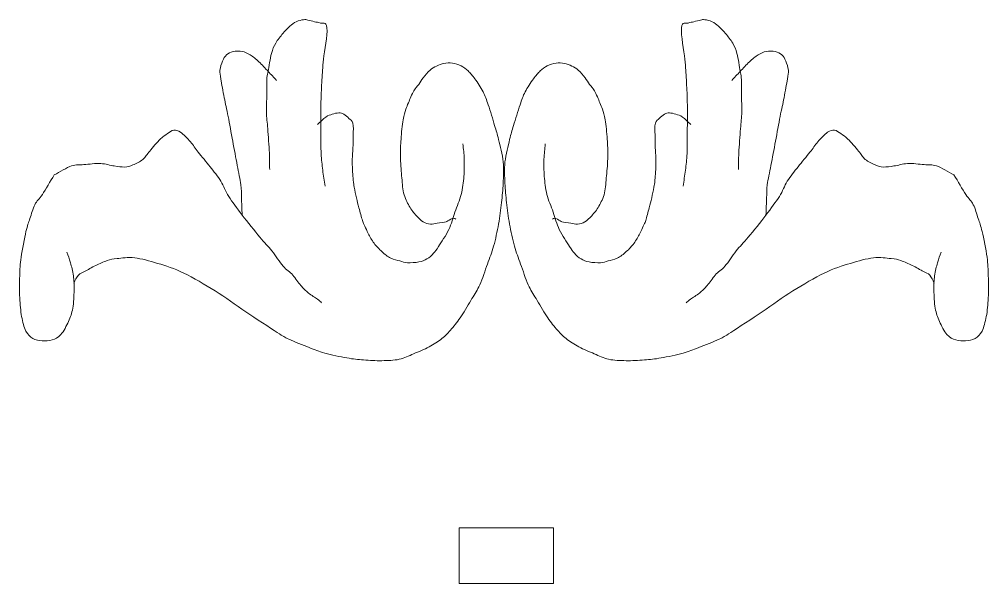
# Model space of a CAD drawing. Header units: millimetres. Extents: x -283 to 283, y -151 to 150.
# Drawn here: x -62.29 to -14.61, y 122.71 to 150.47 of the extents above; entities that cross this region are included whole.
import ezdxf

# ---------------------------------------------------------------- set-up
doc = ezdxf.new("R2010")
doc.units = ezdxf.units.MM
doc.header["$MEASUREMENT"] = 0
doc.layers.add('Camada 1', color=7, linetype='Continuous')

msp = doc.modelspace()

# ---------------------------------------------------------------- linework, layer by layer
at = {"layer": 'Camada 1', "color": 240, "lineweight": 9}
msp.add_lwpolyline([(-40.6589, 122.7073), (-36.0183, 122.7073), (-36.0183, 125.4573), (-40.6589, 125.4573), (-40.6589, 122.7073)], close=True, dxfattribs=at)
at = {"layer": 'Camada 1', "color": 250, "lineweight": 9}
for points, knots in [([(-49.9754, 143.0824), (-49.9806, 143.3541), (-49.975, 143.5631), (-49.9909, 143.8974), (-49.9909, 143.8974), (-50.0068, 144.2318), (-50.0466, 144.7521), (-50.0706, 145.086), (-50.0706, 145.086), (-50.0945, 145.42), (-50.1265, 145.6223), (-50.1344, 145.9011), (-50.1344, 145.9011), (-50.1422, 146.1799), (-50.1205, 146.484), (-50.1176, 146.7501), (-50.1176, 146.7501), (-50.1147, 147.0161), (-50.1281, 147.3024), (-50.1171, 147.4972), (-50.1171, 147.4972), (-50.1061, 147.692), (-50.0901, 147.6896), (-50.0523, 147.9048), (-50.0523, 147.9048), (-50.0146, 148.1198), (-49.9534, 148.5523), (-49.8906, 148.7877), (-49.8906, 148.7877), (-49.8278, 149.0231), (-49.7759, 149.1313), (-49.6808, 149.2971), (-49.6808, 149.2971), (-49.5858, 149.4628), (-49.4422, 149.6337), (-49.326, 149.7725), (-49.326, 149.7725), (-49.21, 149.9113), (-49.0946, 150.0326), (-48.985, 150.1292), (-48.985, 150.1292), (-48.8755, 150.2258), (-48.7835, 150.2968), (-48.6699, 150.351), (-48.6699, 150.351), (-48.5564, 150.4051), (-48.4024, 150.439), (-48.3065, 150.4532), (-48.3065, 150.4532), (-48.2106, 150.4675), (-48.1854, 150.4534), (-48.0965, 150.4362), (-48.0965, 150.4362), (-48.0076, 150.4192), (-47.8758, 150.3765), (-47.7735, 150.351), (-47.7735, 150.351), (-47.6713, 150.3254), (-47.5857, 150.3342), (-47.4829, 150.2827), (-47.4829, 150.2827), (-47.38, 150.2313), (-47.1923, 150.4206), (-47.1601, 150.0439), (-47.1601, 150.0439), (-47.1278, 149.6672), (-47.2901, 148.9355), (-47.3308, 148.5088), (-47.3308, 148.5088), (-47.3715, 148.0822), (-47.3838, 147.8352), (-47.4043, 147.4855), (-47.4043, 147.4855), (-47.4247, 147.1358), (-47.4452, 146.8378), (-47.4535, 146.411), (-47.4535, 146.411), (-47.4619, 145.9842), (-47.4559, 145.3517), (-47.4547, 144.9271), (-47.4547, 144.9271), (-47.4534, 144.5025), (-47.4607, 144.1778), (-47.4459, 143.8635), (-47.4459, 143.8635), (-47.4311, 143.5492), (-47.3979, 143.3147), (-47.3659, 143.0485), (-47.3659, 143.0485), (-47.3339, 142.7822), (-47.2911, 142.5277), (-47.2538, 142.2673)], [0, 0, 0, 0, 0.0416667, 0.0416667, 0.0416667, 0.0416667, 0.0833333, 0.0833333, 0.0833333, 0.0833333, 0.125, 0.125, 0.125, 0.125, 0.1666667, 0.1666667, 0.1666667, 0.1666667, 0.2083333, 0.2083333, 0.2083333, 0.2083333, 0.25, 0.25, 0.25, 0.25, 0.2916667, 0.2916667, 0.2916667, 0.2916667, 0.3333333, 0.3333333, 0.3333333, 0.3333333, 0.375, 0.375, 0.375, 0.375, 0.4166667, 0.4166667, 0.4166667, 0.4166667, 0.4583333, 0.4583333, 0.4583333, 0.4583333, 0.5, 0.5, 0.5, 0.5, 0.5416667, 0.5416667, 0.5416667, 0.5416667, 0.5833333, 0.5833333, 0.5833333, 0.5833333, 0.625, 0.625, 0.625, 0.625, 0.6666667, 0.6666667, 0.6666667, 0.6666667, 0.7083333, 0.7083333, 0.7083333, 0.7083333, 0.75, 0.75, 0.75, 0.75, 0.7916667, 0.7916667, 0.7916667, 0.7916667, 0.8333333, 0.8333333, 0.8333333, 0.8333333, 0.875, 0.875, 0.875, 0.875, 0.9166667, 0.9166667, 0.9166667, 0.9166667, 1, 1, 1, 1]), ([(-26.9169, 143.0824), (-26.9113, 143.3541), (-26.9165, 143.5631), (-26.9002, 143.8974), (-26.9002, 143.8974), (-26.8838, 144.2318), (-26.8432, 144.7521), (-26.8187, 145.086), (-26.8187, 145.086), (-26.7943, 145.42), (-26.762, 145.6223), (-26.7537, 145.9011), (-26.7537, 145.9011), (-26.7455, 146.1799), (-26.7667, 146.484), (-26.7692, 146.7501), (-26.7692, 146.7501), (-26.7717, 147.0161), (-26.7579, 147.3024), (-26.7686, 147.4972), (-26.7686, 147.4972), (-26.7793, 147.692), (-26.7953, 147.6896), (-26.8327, 147.9048), (-26.8327, 147.9048), (-26.8702, 148.1198), (-26.9307, 148.5523), (-26.9932, 148.7877), (-26.9932, 148.7877), (-27.0557, 149.0231), (-27.1074, 149.1313), (-27.2022, 149.2971), (-27.2022, 149.2971), (-27.297, 149.4628), (-27.4403, 149.6337), (-27.5562, 149.7725), (-27.5562, 149.7725), (-27.6721, 149.9113), (-27.7873, 150.0326), (-27.8967, 150.1292), (-27.8967, 150.1292), (-28.0061, 150.2258), (-28.098, 150.2968), (-28.2115, 150.351), (-28.2115, 150.351), (-28.3249, 150.4051), (-28.4789, 150.439), (-28.5748, 150.4532), (-28.5748, 150.4532), (-28.6706, 150.4675), (-28.6959, 150.4534), (-28.7848, 150.4362), (-28.7848, 150.4362), (-28.8737, 150.4192), (-29.0056, 150.3765), (-29.1079, 150.351), (-29.1079, 150.351), (-29.2101, 150.3254), (-29.2957, 150.3342), (-29.3986, 150.2827), (-29.3986, 150.2827), (-29.5016, 150.2313), (-29.689, 150.4206), (-29.7218, 150.0439), (-29.7218, 150.0439), (-29.7546, 149.6672), (-29.5935, 148.9355), (-29.5534, 148.5088), (-29.5534, 148.5088), (-29.5133, 148.0822), (-29.5014, 147.8352), (-29.4815, 147.4855), (-29.4815, 147.4855), (-29.4615, 147.1358), (-29.4415, 146.8378), (-29.4338, 146.411), (-29.4338, 146.411), (-29.4261, 145.9842), (-29.433, 145.3517), (-29.4349, 144.9271), (-29.4349, 144.9271), (-29.4368, 144.5025), (-29.43, 144.1778), (-29.4453, 143.8635), (-29.4453, 143.8635), (-29.4606, 143.5492), (-29.4941, 143.3147), (-29.5265, 143.0485), (-29.5265, 143.0485), (-29.5589, 142.7822), (-29.602, 142.5277), (-29.6398, 142.2673)], [0, 0, 0, 0, 0.0416667, 0.0416667, 0.0416667, 0.0416667, 0.0833333, 0.0833333, 0.0833333, 0.0833333, 0.125, 0.125, 0.125, 0.125, 0.1666667, 0.1666667, 0.1666667, 0.1666667, 0.2083333, 0.2083333, 0.2083333, 0.2083333, 0.25, 0.25, 0.25, 0.25, 0.2916667, 0.2916667, 0.2916667, 0.2916667, 0.3333333, 0.3333333, 0.3333333, 0.3333333, 0.375, 0.375, 0.375, 0.375, 0.4166667, 0.4166667, 0.4166667, 0.4166667, 0.4583333, 0.4583333, 0.4583333, 0.4583333, 0.5, 0.5, 0.5, 0.5, 0.5416667, 0.5416667, 0.5416667, 0.5416667, 0.5833333, 0.5833333, 0.5833333, 0.5833333, 0.625, 0.625, 0.625, 0.625, 0.6666667, 0.6666667, 0.6666667, 0.6666667, 0.7083333, 0.7083333, 0.7083333, 0.7083333, 0.75, 0.75, 0.75, 0.75, 0.7916667, 0.7916667, 0.7916667, 0.7916667, 0.8333333, 0.8333333, 0.8333333, 0.8333333, 0.875, 0.875, 0.875, 0.875, 0.9166667, 0.9166667, 0.9166667, 0.9166667, 1, 1, 1, 1]), ([(-49.6339, 147.4633), (-49.7734, 147.6104), (-49.9075, 147.7519), (-50.0523, 147.9048), (-50.0523, 147.9048), (-50.1972, 148.0576), (-50.3553, 148.2442), (-50.503, 148.3801), (-50.503, 148.3801), (-50.6508, 148.5161), (-50.8005, 148.6347), (-50.9377, 148.7198), (-50.9377, 148.7198), (-51.0749, 148.8049), (-51.1838, 148.8612), (-51.3242, 148.8895), (-51.3242, 148.8895), (-51.4644, 148.918), (-51.6454, 148.9181), (-51.7752, 148.8895), (-51.7752, 148.8895), (-51.905, 148.8611), (-52.0098, 148.8006), (-52.0975, 148.7198), (-52.0975, 148.7198), (-52.1851, 148.639), (-52.2362, 148.5409), (-52.291, 148.4142), (-52.291, 148.4142), (-52.3457, 148.2873), (-52.4056, 148.1316), (-52.4202, 147.9727), (-52.4202, 147.9727), (-52.4348, 147.8137), (-52.407, 147.7578), (-52.3722, 147.5312), (-52.3722, 147.5312), (-52.3374, 147.3045), (-52.2706, 146.92), (-52.2118, 146.6143), (-52.2118, 146.6143), (-52.153, 146.3085), (-52.0887, 146.0539), (-52.0192, 145.6973), (-52.0192, 145.6973), (-51.9497, 145.3407), (-51.8695, 144.8767), (-51.7946, 144.4748), (-51.7946, 144.4748), (-51.7197, 144.0729), (-51.6368, 143.6428), (-51.57, 143.2862), (-51.57, 143.2862), (-51.5031, 142.9296), (-51.4285, 142.6035), (-51.3935, 142.3353), (-51.3935, 142.3353), (-51.3585, 142.067), (-51.3723, 141.9391), (-51.3618, 141.69), (-51.3618, 141.69), (-51.3512, 141.441), (-51.3407, 141.124), (-51.3302, 140.841)], [0, 0, 0, 0, 0.0588235, 0.0588235, 0.0588235, 0.0588235, 0.1176471, 0.1176471, 0.1176471, 0.1176471, 0.1764706, 0.1764706, 0.1764706, 0.1764706, 0.2352941, 0.2352941, 0.2352941, 0.2352941, 0.2941176, 0.2941176, 0.2941176, 0.2941176, 0.3529412, 0.3529412, 0.3529412, 0.3529412, 0.4117647, 0.4117647, 0.4117647, 0.4117647, 0.4705882, 0.4705882, 0.4705882, 0.4705882, 0.5294118, 0.5294118, 0.5294118, 0.5294118, 0.5882353, 0.5882353, 0.5882353, 0.5882353, 0.6470588, 0.6470588, 0.6470588, 0.6470588, 0.7058824, 0.7058824, 0.7058824, 0.7058824, 0.7647059, 0.7647059, 0.7647059, 0.7647059, 0.8235294, 0.8235294, 0.8235294, 0.8235294, 0.8823529, 0.8823529, 0.8823529, 0.8823529, 1, 1, 1, 1]), ([(-27.2519, 147.4633), (-27.1122, 147.6104), (-26.9778, 147.7519), (-26.8327, 147.9048), (-26.8327, 147.9048), (-26.6877, 148.0576), (-26.5293, 148.2442), (-26.3814, 148.3801), (-26.3814, 148.3801), (-26.2334, 148.5161), (-26.0835, 148.6347), (-25.9462, 148.7198), (-25.9462, 148.7198), (-25.8089, 148.8049), (-25.6998, 148.8612), (-25.5595, 148.8895), (-25.5595, 148.8895), (-25.4191, 148.918), (-25.2382, 148.9181), (-25.1084, 148.8895), (-25.1084, 148.8895), (-24.9787, 148.8611), (-24.8739, 148.8006), (-24.7864, 148.7198), (-24.7864, 148.7198), (-24.6989, 148.639), (-24.6479, 148.5409), (-24.5933, 148.4142), (-24.5933, 148.4142), (-24.5388, 148.2873), (-24.4791, 148.1316), (-24.4648, 147.9727), (-24.4648, 147.9727), (-24.4504, 147.8137), (-24.4783, 147.7578), (-24.5134, 147.5312), (-24.5134, 147.5312), (-24.5486, 147.3045), (-24.6159, 146.92), (-24.6752, 146.6143), (-24.6752, 146.6143), (-24.7345, 146.3085), (-24.7991, 146.0539), (-24.8692, 145.6973), (-24.8692, 145.6973), (-24.9393, 145.3407), (-25.0202, 144.8767), (-25.0957, 144.4748), (-25.0957, 144.4748), (-25.1711, 144.0729), (-25.2547, 143.6428), (-25.322, 143.2862), (-25.322, 143.2862), (-25.3894, 142.9296), (-25.4646, 142.6035), (-25.5, 142.3353), (-25.5, 142.3353), (-25.5354, 142.067), (-25.5217, 141.9391), (-25.5327, 141.69), (-25.5327, 141.69), (-25.5436, 141.441), (-25.5546, 141.124), (-25.5655, 140.841)], [0, 0, 0, 0, 0.0588235, 0.0588235, 0.0588235, 0.0588235, 0.1176471, 0.1176471, 0.1176471, 0.1176471, 0.1764706, 0.1764706, 0.1764706, 0.1764706, 0.2352941, 0.2352941, 0.2352941, 0.2352941, 0.2941176, 0.2941176, 0.2941176, 0.2941176, 0.3529412, 0.3529412, 0.3529412, 0.3529412, 0.4117647, 0.4117647, 0.4117647, 0.4117647, 0.4705882, 0.4705882, 0.4705882, 0.4705882, 0.5294118, 0.5294118, 0.5294118, 0.5294118, 0.5882353, 0.5882353, 0.5882353, 0.5882353, 0.6470588, 0.6470588, 0.6470588, 0.6470588, 0.7058824, 0.7058824, 0.7058824, 0.7058824, 0.7647059, 0.7647059, 0.7647059, 0.7647059, 0.8235294, 0.8235294, 0.8235294, 0.8235294, 0.8823529, 0.8823529, 0.8823529, 0.8823529, 1, 1, 1, 1]), ([(-40.8278, 140.6373), (-40.9294, 140.797), (-41.2226, 140.5127), (-41.2951, 140.5014), (-41.2951, 140.5014), (-41.3676, 140.4901), (-41.6012, 140.4505), (-41.73, 140.4335), (-41.73, 140.4335), (-41.8589, 140.4165), (-41.9524, 140.3882), (-42.0683, 140.3995), (-42.0683, 140.3995), (-42.1842, 140.4109), (-42.3062, 140.4329), (-42.4226, 140.5014), (-42.4226, 140.5014), (-42.5391, 140.57), (-42.645, 140.6765), (-42.7607, 140.8071), (-42.7607, 140.8071), (-42.8763, 140.9376), (-43.0092, 141.094), (-43.1147, 141.2825), (-43.1147, 141.2825), (-43.2202, 141.471), (-43.3246, 141.671), (-43.388, 141.9278), (-43.388, 141.9278), (-43.4515, 142.1846), (-43.4574, 142.4765), (-43.4841, 142.7768), (-43.4841, 142.7768), (-43.5107, 143.0771), (-43.5426, 143.4259), (-43.5478, 143.7277), (-43.5478, 143.7277), (-43.5529, 144.0295), (-43.5366, 144.276), (-43.5149, 144.5766), (-43.5149, 144.5766), (-43.4932, 144.8772), (-43.458, 145.28), (-43.4175, 145.5275), (-43.4175, 145.5275), (-43.3771, 145.7751), (-43.3196, 145.9042), (-43.2748, 146.0449), (-43.2748, 146.0449), (-43.23, 146.1856), (-43.2134, 146.2184), (-43.1493, 146.3691), (-43.1493, 146.3691), (-43.0853, 146.5197), (-42.9754, 146.7984), (-42.8905, 146.9489), (-42.8905, 146.9489), (-42.8055, 147.0994), (-42.7221, 147.1564), (-42.644, 147.2644), (-42.644, 147.2644), (-42.5658, 147.3725), (-42.5141, 147.4805), (-42.4216, 147.5971), (-42.4216, 147.5971), (-42.3292, 147.7137), (-42.1998, 147.8675), (-42.0902, 147.9631), (-42.0902, 147.9631), (-41.9807, 148.0586), (-41.8817, 148.1108), (-41.7671, 148.1677), (-41.7671, 148.1677), (-41.6525, 148.2247), (-41.5332, 148.2786), (-41.4036, 148.3042), (-41.4036, 148.3042), (-41.274, 148.3297), (-41.1322, 148.3412), (-40.9917, 148.3212), (-40.9917, 148.3212), (-40.8513, 148.3013), (-40.6935, 148.2504), (-40.5638, 148.1848), (-40.5638, 148.1848), (-40.4341, 148.1192), (-40.3315, 148.0373), (-40.2168, 147.929), (-40.2168, 147.929), (-40.1021, 147.8206), (-40.0019, 147.7076), (-39.8779, 147.5367), (-39.8779, 147.5367), (-39.754, 147.3658), (-39.5843, 147.1204), (-39.4746, 146.9057), (-39.4746, 146.9057), (-39.3649, 146.6908), (-39.3189, 146.5335), (-39.2248, 146.2574), (-39.2248, 146.2574), (-39.1307, 145.9814), (-38.9952, 145.5355), (-38.9106, 145.2512), (-38.9106, 145.2512), (-38.826, 144.9669), (-38.7875, 144.8516), (-38.7173, 144.5519), (-38.7173, 144.5519), (-38.6471, 144.2522), (-38.5285, 143.8217), (-38.49, 143.4559), (-38.49, 143.4559), (-38.4515, 143.0902), (-38.4771, 142.7383), (-38.4908, 142.4032), (-38.4908, 142.4032), (-38.5045, 142.0681), (-38.5342, 141.7867), (-38.5721, 141.4523), (-38.5721, 141.4523), (-38.6099, 141.118), (-38.6529, 140.7571), (-38.7178, 140.3995), (-38.7178, 140.3995), (-38.7827, 140.042), (-38.8684, 139.6426), (-38.9603, 139.3128), (-38.9603, 139.3128), (-39.0522, 138.983), (-39.154, 138.7468), (-39.267, 138.4299), (-39.267, 138.4299), (-39.38, 138.1129), (-39.5111, 137.6958), (-39.6382, 137.4111), (-39.6382, 137.4111), (-39.7654, 137.1264), (-39.8748, 136.9865), (-40.0254, 136.7319), (-40.0254, 136.7319), (-40.1759, 136.4772), (-40.3746, 136.1321), (-40.5414, 135.8829), (-40.5414, 135.8829), (-40.7083, 135.6336), (-40.8637, 135.4247), (-41.0252, 135.2377), (-41.0252, 135.2377), (-41.1867, 135.0505), (-41.323, 134.9097), (-41.5088, 134.7622), (-41.5088, 134.7622), (-41.6946, 134.6147), (-41.9061, 134.4793), (-42.1373, 134.3547), (-42.1373, 134.3547), (-42.3685, 134.2301), (-42.6503, 134.117), (-42.8947, 134.0151), (-42.8947, 134.0151), (-43.1391, 133.9132), (-43.3425, 133.8001), (-43.6036, 133.7434), (-43.6036, 133.7434), (-43.8647, 133.6867), (-44.1647, 133.6811), (-44.4574, 133.6755), (-44.4574, 133.6755), (-44.7501, 133.6698), (-45.0722, 133.6868), (-45.3594, 133.7094), (-45.3594, 133.7094), (-45.6467, 133.7321), (-45.8641, 133.7547), (-46.1809, 133.8113), (-46.1809, 133.8113), (-46.4977, 133.8679), (-46.9512, 133.9641), (-47.2599, 134.0491), (-47.2599, 134.0491), (-47.5687, 134.134), (-47.7377, 134.2075), (-48.0329, 134.3207), (-48.0329, 134.3207), (-48.3282, 134.4339), (-48.7681, 134.6037), (-49.0313, 134.7283), (-49.0313, 134.7283), (-49.2945, 134.8528), (-49.2567, 134.8414), (-49.611, 135.0678), (-49.611, 135.0678), (-49.9652, 135.2943), (-50.6495, 135.747), (-51.1566, 136.0866), (-51.1566, 136.0866), (-51.6637, 136.4263), (-52.1466, 136.7885), (-52.6539, 137.1055), (-52.6539, 137.1055), (-53.1612, 137.4224), (-53.7268, 137.7618), (-54.1996, 137.9884), (-54.1996, 137.9884), (-54.6724, 138.215), (-55.0852, 138.3393), (-55.4879, 138.4638), (-55.4879, 138.4638), (-55.8907, 138.5883), (-56.2817, 138.6959), (-56.6153, 138.7355), (-56.6153, 138.7355), (-56.9488, 138.7751), (-57.2595, 138.7242), (-57.4852, 138.7015), (-57.4852, 138.7015), (-57.7108, 138.6789), (-57.7937, 138.6563), (-57.9685, 138.5997), (-57.9685, 138.5997), (-58.1432, 138.5431), (-58.3471, 138.4525), (-58.5324, 138.362), (-58.5324, 138.362), (-58.7178, 138.2714), (-58.938, 138.1355), (-59.0803, 138.0563), (-59.0803, 138.0563), (-59.2227, 137.9771), (-59.2958, 137.9821), (-59.3865, 137.8865), (-59.3865, 137.8865), (-59.4773, 137.791), (-59.5371, 137.6262), (-59.6123, 137.496)], [0, 0, 0, 0, 0.0166667, 0.0166667, 0.0166667, 0.0166667, 0.0333333, 0.0333333, 0.0333333, 0.0333333, 0.05, 0.05, 0.05, 0.05, 0.0666667, 0.0666667, 0.0666667, 0.0666667, 0.0833333, 0.0833333, 0.0833333, 0.0833333, 0.1, 0.1, 0.1, 0.1, 0.1166667, 0.1166667, 0.1166667, 0.1166667, 0.1333333, 0.1333333, 0.1333333, 0.1333333, 0.15, 0.15, 0.15, 0.15, 0.1666667, 0.1666667, 0.1666667, 0.1666667, 0.1833333, 0.1833333, 0.1833333, 0.1833333, 0.2, 0.2, 0.2, 0.2, 0.2166667, 0.2166667, 0.2166667, 0.2166667, 0.2333333, 0.2333333, 0.2333333, 0.2333333, 0.25, 0.25, 0.25, 0.25, 0.2666667, 0.2666667, 0.2666667, 0.2666667, 0.2833333, 0.2833333, 0.2833333, 0.2833333, 0.3, 0.3, 0.3, 0.3, 0.3166667, 0.3166667, 0.3166667, 0.3166667, 0.3333333, 0.3333333, 0.3333333, 0.3333333, 0.35, 0.35, 0.35, 0.35, 0.3666667, 0.3666667, 0.3666667, 0.3666667, 0.3833333, 0.3833333, 0.3833333, 0.3833333, 0.4, 0.4, 0.4, 0.4, 0.4166667, 0.4166667, 0.4166667, 0.4166667, 0.4333333, 0.4333333, 0.4333333, 0.4333333, 0.45, 0.45, 0.45, 0.45, 0.4666667, 0.4666667, 0.4666667, 0.4666667, 0.4833333, 0.4833333, 0.4833333, 0.4833333, 0.5, 0.5, 0.5, 0.5, 0.5166667, 0.5166667, 0.5166667, 0.5166667, 0.5333333, 0.5333333, 0.5333333, 0.5333333, 0.55, 0.55, 0.55, 0.55, 0.5666667, 0.5666667, 0.5666667, 0.5666667, 0.5833333, 0.5833333, 0.5833333, 0.5833333, 0.6, 0.6, 0.6, 0.6, 0.6166667, 0.6166667, 0.6166667, 0.6166667, 0.6333333, 0.6333333, 0.6333333, 0.6333333, 0.65, 0.65, 0.65, 0.65, 0.6666667, 0.6666667, 0.6666667, 0.6666667, 0.6833333, 0.6833333, 0.6833333, 0.6833333, 0.7, 0.7, 0.7, 0.7, 0.7166667, 0.7166667, 0.7166667, 0.7166667, 0.7333333, 0.7333333, 0.7333333, 0.7333333, 0.75, 0.75, 0.75, 0.75, 0.7666667, 0.7666667, 0.7666667, 0.7666667, 0.7833333, 0.7833333, 0.7833333, 0.7833333, 0.8, 0.8, 0.8, 0.8, 0.8166667, 0.8166667, 0.8166667, 0.8166667, 0.8333333, 0.8333333, 0.8333333, 0.8333333, 0.85, 0.85, 0.85, 0.85, 0.8666667, 0.8666667, 0.8666667, 0.8666667, 0.8833333, 0.8833333, 0.8833333, 0.8833333, 0.9, 0.9, 0.9, 0.9, 0.9166667, 0.9166667, 0.9166667, 0.9166667, 0.9333333, 0.9333333, 0.9333333, 0.9333333, 0.95, 0.95, 0.95, 0.95, 0.9666667, 0.9666667, 0.9666667, 0.9666667, 1, 1, 1, 1]), ([(-36.0682, 140.6373), (-35.9664, 140.797), (-35.6737, 140.5127), (-35.6012, 140.5014), (-35.6012, 140.5014), (-35.5287, 140.4901), (-35.2952, 140.4505), (-35.1663, 140.4335), (-35.1663, 140.4335), (-35.0375, 140.4165), (-34.944, 140.3882), (-34.8281, 140.3995), (-34.8281, 140.3995), (-34.7121, 140.4109), (-34.5902, 140.4329), (-34.4736, 140.5014), (-34.4736, 140.5014), (-34.3571, 140.57), (-34.251, 140.6765), (-34.1351, 140.8071), (-34.1351, 140.8071), (-34.0192, 140.9376), (-33.8862, 141.094), (-33.7804, 141.2825), (-33.7804, 141.2825), (-33.6746, 141.471), (-33.5699, 141.671), (-33.5061, 141.9278), (-33.5061, 141.9278), (-33.4422, 142.1846), (-33.4358, 142.4765), (-33.4088, 142.7768), (-33.4088, 142.7768), (-33.3817, 143.0771), (-33.3492, 143.4259), (-33.3436, 143.7277), (-33.3436, 143.7277), (-33.338, 144.0295), (-33.3539, 144.276), (-33.3752, 144.5766), (-33.3752, 144.5766), (-33.3964, 144.8772), (-33.431, 145.28), (-33.4711, 145.5275), (-33.4711, 145.5275), (-33.5112, 145.7751), (-33.5685, 145.9042), (-33.6131, 146.0449), (-33.6131, 146.0449), (-33.6577, 146.1856), (-33.6742, 146.2184), (-33.7381, 146.3691), (-33.7381, 146.3691), (-33.8019, 146.5197), (-33.9113, 146.7984), (-33.9961, 146.9489), (-33.9961, 146.9489), (-34.0808, 147.0994), (-34.1641, 147.1564), (-34.2421, 147.2644), (-34.2421, 147.2644), (-34.3201, 147.3725), (-34.3716, 147.4805), (-34.4639, 147.5971), (-34.4639, 147.5971), (-34.5562, 147.7137), (-34.6853, 147.8675), (-34.7948, 147.9631), (-34.7948, 147.9631), (-34.9042, 148.0586), (-35.0031, 148.1108), (-35.1176, 148.1677), (-35.1176, 148.1677), (-35.2321, 148.2247), (-35.3513, 148.2786), (-35.4809, 148.3042), (-35.4809, 148.3042), (-35.6104, 148.3297), (-35.7523, 148.3412), (-35.8927, 148.3212), (-35.8927, 148.3212), (-36.0332, 148.3013), (-36.1911, 148.2504), (-36.3209, 148.1848), (-36.3209, 148.1848), (-36.4506, 148.1192), (-36.5534, 148.0373), (-36.6683, 147.929), (-36.6683, 147.929), (-36.7831, 147.8206), (-36.8835, 147.7076), (-37.0077, 147.5367), (-37.0077, 147.5367), (-37.1319, 147.3658), (-37.302, 147.1204), (-37.412, 146.9057), (-37.412, 146.9057), (-37.522, 146.6908), (-37.5683, 146.5335), (-37.6628, 146.2574), (-37.6628, 146.2574), (-37.7573, 145.9814), (-37.8935, 145.5355), (-37.9785, 145.2512), (-37.9785, 145.2512), (-38.0635, 144.9669), (-38.1022, 144.8516), (-38.1728, 144.5519), (-38.1728, 144.5519), (-38.2435, 144.2522), (-38.3627, 143.8217), (-38.4018, 143.4559), (-38.4018, 143.4559), (-38.4409, 143.0902), (-38.4158, 142.7383), (-38.4026, 142.4032), (-38.4026, 142.4032), (-38.3894, 142.0681), (-38.3602, 141.7867), (-38.3227, 141.4523), (-38.3227, 141.4523), (-38.2854, 141.118), (-38.2429, 140.7571), (-38.1786, 140.3995), (-38.1786, 140.3995), (-38.1142, 140.042), (-38.0292, 139.6426), (-37.9378, 139.3128), (-37.9378, 139.3128), (-37.8463, 138.983), (-37.7449, 138.7468), (-37.6324, 138.4299), (-37.6324, 138.4299), (-37.5198, 138.1129), (-37.3894, 137.6958), (-37.2627, 137.4111), (-37.2627, 137.4111), (-37.1359, 137.1264), (-37.0267, 136.9865), (-36.8766, 136.7319), (-36.8766, 136.7319), (-36.7264, 136.4772), (-36.5282, 136.1321), (-36.3618, 135.8829), (-36.3618, 135.8829), (-36.1953, 135.6336), (-36.0402, 135.4247), (-35.879, 135.2377), (-35.879, 135.2377), (-35.7178, 135.0505), (-35.5817, 134.9097), (-35.3961, 134.7622), (-35.3961, 134.7622), (-35.2105, 134.6147), (-34.9992, 134.4793), (-34.7682, 134.3547), (-34.7682, 134.3547), (-34.5372, 134.2301), (-34.2556, 134.117), (-34.0114, 134.0151), (-34.0114, 134.0151), (-33.7671, 133.9132), (-33.5638, 133.8001), (-33.3028, 133.7434), (-33.3028, 133.7434), (-33.0418, 133.6867), (-32.7418, 133.6811), (-32.4491, 133.6755), (-32.4491, 133.6755), (-32.1564, 133.6698), (-31.8344, 133.6868), (-31.547, 133.7094), (-31.547, 133.7094), (-31.2597, 133.7321), (-31.0423, 133.7547), (-30.7254, 133.8113), (-30.7254, 133.8113), (-30.4085, 133.8679), (-29.9549, 133.9641), (-29.646, 134.0491), (-29.646, 134.0491), (-29.3371, 134.134), (-29.168, 134.2075), (-28.8726, 134.3207), (-28.8726, 134.3207), (-28.5772, 134.4339), (-28.137, 134.6037), (-27.8736, 134.7283), (-27.8736, 134.7283), (-27.6102, 134.8528), (-27.648, 134.8414), (-27.2935, 135.0678), (-27.2935, 135.0678), (-26.9389, 135.2943), (-26.2539, 135.747), (-25.7463, 136.0866), (-25.7463, 136.0866), (-25.2386, 136.4263), (-24.7552, 136.7885), (-24.2475, 137.1055), (-24.2475, 137.1055), (-23.7397, 137.4224), (-23.1736, 137.7618), (-22.7004, 137.9884), (-22.7004, 137.9884), (-22.2272, 138.215), (-21.8143, 138.3393), (-21.4114, 138.4638), (-21.4114, 138.4638), (-21.0084, 138.5883), (-20.6172, 138.6959), (-20.2836, 138.7355), (-20.2836, 138.7355), (-19.95, 138.7751), (-19.6394, 138.7242), (-19.4138, 138.7015), (-19.4138, 138.7015), (-19.1882, 138.6789), (-19.1053, 138.6563), (-18.9306, 138.5997), (-18.9306, 138.5997), (-18.756, 138.5431), (-18.5523, 138.4525), (-18.367, 138.362), (-18.367, 138.362), (-18.1818, 138.2714), (-17.9618, 138.1355), (-17.8196, 138.0563), (-17.8196, 138.0563), (-17.6774, 137.9771), (-17.6042, 137.9821), (-17.5137, 137.8865), (-17.5137, 137.8865), (-17.4231, 137.791), (-17.3635, 137.6262), (-17.2884, 137.496)], [0, 0, 0, 0, 0.0166667, 0.0166667, 0.0166667, 0.0166667, 0.0333333, 0.0333333, 0.0333333, 0.0333333, 0.05, 0.05, 0.05, 0.05, 0.0666667, 0.0666667, 0.0666667, 0.0666667, 0.0833333, 0.0833333, 0.0833333, 0.0833333, 0.1, 0.1, 0.1, 0.1, 0.1166667, 0.1166667, 0.1166667, 0.1166667, 0.1333333, 0.1333333, 0.1333333, 0.1333333, 0.15, 0.15, 0.15, 0.15, 0.1666667, 0.1666667, 0.1666667, 0.1666667, 0.1833333, 0.1833333, 0.1833333, 0.1833333, 0.2, 0.2, 0.2, 0.2, 0.2166667, 0.2166667, 0.2166667, 0.2166667, 0.2333333, 0.2333333, 0.2333333, 0.2333333, 0.25, 0.25, 0.25, 0.25, 0.2666667, 0.2666667, 0.2666667, 0.2666667, 0.2833333, 0.2833333, 0.2833333, 0.2833333, 0.3, 0.3, 0.3, 0.3, 0.3166667, 0.3166667, 0.3166667, 0.3166667, 0.3333333, 0.3333333, 0.3333333, 0.3333333, 0.35, 0.35, 0.35, 0.35, 0.3666667, 0.3666667, 0.3666667, 0.3666667, 0.3833333, 0.3833333, 0.3833333, 0.3833333, 0.4, 0.4, 0.4, 0.4, 0.4166667, 0.4166667, 0.4166667, 0.4166667, 0.4333333, 0.4333333, 0.4333333, 0.4333333, 0.45, 0.45, 0.45, 0.45, 0.4666667, 0.4666667, 0.4666667, 0.4666667, 0.4833333, 0.4833333, 0.4833333, 0.4833333, 0.5, 0.5, 0.5, 0.5, 0.5166667, 0.5166667, 0.5166667, 0.5166667, 0.5333333, 0.5333333, 0.5333333, 0.5333333, 0.55, 0.55, 0.55, 0.55, 0.5666667, 0.5666667, 0.5666667, 0.5666667, 0.5833333, 0.5833333, 0.5833333, 0.5833333, 0.6, 0.6, 0.6, 0.6, 0.6166667, 0.6166667, 0.6166667, 0.6166667, 0.6333333, 0.6333333, 0.6333333, 0.6333333, 0.65, 0.65, 0.65, 0.65, 0.6666667, 0.6666667, 0.6666667, 0.6666667, 0.6833333, 0.6833333, 0.6833333, 0.6833333, 0.7, 0.7, 0.7, 0.7, 0.7166667, 0.7166667, 0.7166667, 0.7166667, 0.7333333, 0.7333333, 0.7333333, 0.7333333, 0.75, 0.75, 0.75, 0.75, 0.7666667, 0.7666667, 0.7666667, 0.7666667, 0.7833333, 0.7833333, 0.7833333, 0.7833333, 0.8, 0.8, 0.8, 0.8, 0.8166667, 0.8166667, 0.8166667, 0.8166667, 0.8333333, 0.8333333, 0.8333333, 0.8333333, 0.85, 0.85, 0.85, 0.85, 0.8666667, 0.8666667, 0.8666667, 0.8666667, 0.8833333, 0.8833333, 0.8833333, 0.8833333, 0.9, 0.9, 0.9, 0.9, 0.9166667, 0.9166667, 0.9166667, 0.9166667, 0.9333333, 0.9333333, 0.9333333, 0.9333333, 0.95, 0.95, 0.95, 0.95, 0.9666667, 0.9666667, 0.9666667, 0.9666667, 1, 1, 1, 1]), ([(-47.622, 145.2898), (-47.4876, 145.4144), (-47.3405, 145.578), (-47.219, 145.6634), (-47.219, 145.6634), (-47.0974, 145.7487), (-47.0042, 145.7652), (-46.8967, 145.7992), (-46.8967, 145.7992), (-46.7892, 145.8331), (-46.6691, 145.8671), (-46.5745, 145.8671), (-46.5745, 145.8671), (-46.4799, 145.8671), (-46.4167, 145.8447), (-46.3329, 145.7992), (-46.3329, 145.7992), (-46.2492, 145.7537), (-46.1507, 145.6693), (-46.0754, 145.5955), (-46.0754, 145.5955), (-46, 145.5217), (-45.9216, 145.5115), (-45.8822, 145.3577), (-45.8822, 145.3577), (-45.8429, 145.2039), (-45.8664, 144.9845), (-45.8666, 144.7804), (-45.8666, 144.7804), (-45.8667, 144.5763), (-45.8749, 144.3616), (-45.8832, 144.1351), (-45.8832, 144.1351), (-45.8914, 143.9088), (-45.9188, 143.6852), (-45.9159, 143.422), (-45.9159, 143.422), (-45.913, 143.1588), (-45.8827, 142.7685), (-45.8655, 142.5654), (-45.8655, 142.5654), (-45.8484, 142.3624), (-45.8395, 142.3538), (-45.8133, 142.2072), (-45.8133, 142.2072), (-45.7871, 142.0607), (-45.747, 141.8563), (-45.7087, 141.687), (-45.7087, 141.687), (-45.6705, 141.5177), (-45.6329, 141.3785), (-45.5839, 141.1924), (-45.5839, 141.1924), (-45.5349, 141.0062), (-45.4634, 140.7198), (-45.4148, 140.5698), (-45.4148, 140.5698), (-45.3662, 140.4197), (-45.3423, 140.4035), (-45.2939, 140.2969), (-45.2939, 140.2969), (-45.2455, 140.1902), (-45.1999, 140.0706), (-45.1246, 139.9297), (-45.1246, 139.9297), (-45.0492, 139.7887), (-44.9531, 139.6007), (-44.8423, 139.4521), (-44.8423, 139.4521), (-44.7315, 139.3035), (-44.6006, 139.1653), (-44.4631, 139.0428), (-44.4631, 139.0428), (-44.3256, 138.9203), (-44.1691, 138.7957), (-44.0191, 138.7187), (-44.0191, 138.7187), (-43.8691, 138.6416), (-43.7042, 138.6191), (-43.567, 138.5822), (-43.567, 138.5822), (-43.4298, 138.5453), (-43.3507, 138.5055), (-43.1957, 138.497), (-43.1957, 138.497), (-43.0406, 138.4885), (-42.7977, 138.4997), (-42.6384, 138.5311), (-42.6384, 138.5311), (-42.4791, 138.5624), (-42.3643, 138.6132), (-42.2426, 138.6846), (-42.2426, 138.6846), (-42.1209, 138.756), (-42.0074, 138.8546), (-41.9113, 138.9575), (-41.9113, 138.9575), (-41.8152, 139.0604), (-41.793, 139.1034), (-41.6688, 139.2986), (-41.6688, 139.2986), (-41.5446, 139.4938), (-41.3018, 139.8448), (-41.1665, 140.1279), (-41.1665, 140.1279), (-41.0311, 140.411), (-40.9659, 140.6943), (-40.8636, 140.983), (-40.8636, 140.983), (-40.7614, 141.2716), (-40.6274, 141.5623), (-40.5531, 141.8599), (-40.5531, 141.8599), (-40.4786, 142.1574), (-40.4481, 142.4518), (-40.4235, 142.7428), (-40.4235, 142.7428), (-40.399, 143.0338), (-40.3989, 143.3243), (-40.4068, 143.5918), (-40.4068, 143.5918), (-40.4147, 143.8593), (-40.4494, 144.0899), (-40.4706, 144.3389)], [0, 0, 0, 0, 0.03125, 0.03125, 0.03125, 0.03125, 0.0625, 0.0625, 0.0625, 0.0625, 0.09375, 0.09375, 0.09375, 0.09375, 0.125, 0.125, 0.125, 0.125, 0.15625, 0.15625, 0.15625, 0.15625, 0.1875, 0.1875, 0.1875, 0.1875, 0.21875, 0.21875, 0.21875, 0.21875, 0.25, 0.25, 0.25, 0.25, 0.28125, 0.28125, 0.28125, 0.28125, 0.3125, 0.3125, 0.3125, 0.3125, 0.34375, 0.34375, 0.34375, 0.34375, 0.375, 0.375, 0.375, 0.375, 0.40625, 0.40625, 0.40625, 0.40625, 0.4375, 0.4375, 0.4375, 0.4375, 0.46875, 0.46875, 0.46875, 0.46875, 0.5, 0.5, 0.5, 0.5, 0.53125, 0.53125, 0.53125, 0.53125, 0.5625, 0.5625, 0.5625, 0.5625, 0.59375, 0.59375, 0.59375, 0.59375, 0.625, 0.625, 0.625, 0.625, 0.65625, 0.65625, 0.65625, 0.65625, 0.6875, 0.6875, 0.6875, 0.6875, 0.71875, 0.71875, 0.71875, 0.71875, 0.75, 0.75, 0.75, 0.75, 0.78125, 0.78125, 0.78125, 0.78125, 0.8125, 0.8125, 0.8125, 0.8125, 0.84375, 0.84375, 0.84375, 0.84375, 0.875, 0.875, 0.875, 0.875, 0.90625, 0.90625, 0.90625, 0.90625, 0.9375, 0.9375, 0.9375, 0.9375, 1, 1, 1, 1]), ([(-29.267, 145.2898), (-29.4012, 145.4144), (-29.5481, 145.578), (-29.6695, 145.6634), (-29.6695, 145.6634), (-29.7909, 145.7487), (-29.8841, 145.7652), (-29.9915, 145.7992), (-29.9915, 145.7992), (-30.099, 145.8331), (-30.2191, 145.8671), (-30.3137, 145.8671), (-30.3137, 145.8671), (-30.4083, 145.8671), (-30.4715, 145.8447), (-30.5553, 145.7992), (-30.5553, 145.7992), (-30.6391, 145.7537), (-30.7378, 145.6693), (-30.8132, 145.5955), (-30.8132, 145.5955), (-30.8887, 145.5217), (-30.9671, 145.5115), (-31.0067, 145.3577), (-31.0067, 145.3577), (-31.0463, 145.2039), (-31.0231, 144.9845), (-31.0232, 144.7804), (-31.0232, 144.7804), (-31.0234, 144.5763), (-31.0155, 144.3616), (-31.0076, 144.1351), (-31.0076, 144.1351), (-30.9997, 143.9088), (-30.9726, 143.6852), (-30.9759, 143.422), (-30.9759, 143.422), (-30.9793, 143.1588), (-31.0101, 142.7685), (-31.0276, 142.5654), (-31.0276, 142.5654), (-31.045, 142.3624), (-31.054, 142.3538), (-31.0803, 142.2072), (-31.0803, 142.2072), (-31.1068, 142.0607), (-31.1473, 141.8563), (-31.1857, 141.687), (-31.1857, 141.687), (-31.2242, 141.5177), (-31.262, 141.3785), (-31.3113, 141.1924), (-31.3113, 141.1924), (-31.3605, 141.0062), (-31.4325, 140.7198), (-31.4813, 140.5698), (-31.4813, 140.5698), (-31.5301, 140.4197), (-31.5541, 140.4035), (-31.6027, 140.2969), (-31.6027, 140.2969), (-31.6512, 140.1902), (-31.697, 140.0706), (-31.7725, 139.9297), (-31.7725, 139.9297), (-31.8481, 139.7887), (-31.9445, 139.6007), (-32.0555, 139.4521), (-32.0555, 139.4521), (-32.1665, 139.3035), (-32.2976, 139.1653), (-32.4353, 139.0428), (-32.4353, 139.0428), (-32.573, 138.9203), (-32.7296, 138.7957), (-32.8797, 138.7187), (-32.8797, 138.7187), (-33.0299, 138.6416), (-33.1948, 138.6191), (-33.3321, 138.5822), (-33.3321, 138.5822), (-33.4694, 138.5453), (-33.5485, 138.5055), (-33.7036, 138.497), (-33.7036, 138.497), (-33.8587, 138.4885), (-34.1015, 138.4997), (-34.2608, 138.5311), (-34.2608, 138.5311), (-34.42, 138.5624), (-34.5348, 138.6132), (-34.6564, 138.6846), (-34.6564, 138.6846), (-34.778, 138.756), (-34.8913, 138.8546), (-34.9873, 138.9575), (-34.9873, 138.9575), (-35.0833, 139.0604), (-35.1053, 139.1034), (-35.2292, 139.2986), (-35.2292, 139.2986), (-35.3532, 139.4938), (-35.5954, 139.8448), (-35.7303, 140.1279), (-35.7303, 140.1279), (-35.8653, 140.411), (-35.9301, 140.6943), (-36.0319, 140.983), (-36.0319, 140.983), (-36.1337, 141.2716), (-36.2672, 141.5623), (-36.3411, 141.8599), (-36.3411, 141.8599), (-36.4151, 142.1574), (-36.4452, 142.4518), (-36.4694, 142.7428), (-36.4694, 142.7428), (-36.4935, 143.0338), (-36.4931, 143.3243), (-36.4848, 143.5918), (-36.4848, 143.5918), (-36.4765, 143.8593), (-36.4415, 144.0899), (-36.4198, 144.3389)], [0, 0, 0, 0, 0.03125, 0.03125, 0.03125, 0.03125, 0.0625, 0.0625, 0.0625, 0.0625, 0.09375, 0.09375, 0.09375, 0.09375, 0.125, 0.125, 0.125, 0.125, 0.15625, 0.15625, 0.15625, 0.15625, 0.1875, 0.1875, 0.1875, 0.1875, 0.21875, 0.21875, 0.21875, 0.21875, 0.25, 0.25, 0.25, 0.25, 0.28125, 0.28125, 0.28125, 0.28125, 0.3125, 0.3125, 0.3125, 0.3125, 0.34375, 0.34375, 0.34375, 0.34375, 0.375, 0.375, 0.375, 0.375, 0.40625, 0.40625, 0.40625, 0.40625, 0.4375, 0.4375, 0.4375, 0.4375, 0.46875, 0.46875, 0.46875, 0.46875, 0.5, 0.5, 0.5, 0.5, 0.53125, 0.53125, 0.53125, 0.53125, 0.5625, 0.5625, 0.5625, 0.5625, 0.59375, 0.59375, 0.59375, 0.59375, 0.625, 0.625, 0.625, 0.625, 0.65625, 0.65625, 0.65625, 0.65625, 0.6875, 0.6875, 0.6875, 0.6875, 0.71875, 0.71875, 0.71875, 0.71875, 0.75, 0.75, 0.75, 0.75, 0.78125, 0.78125, 0.78125, 0.78125, 0.8125, 0.8125, 0.8125, 0.8125, 0.84375, 0.84375, 0.84375, 0.84375, 0.875, 0.875, 0.875, 0.875, 0.90625, 0.90625, 0.90625, 0.90625, 0.9375, 0.9375, 0.9375, 0.9375, 1, 1, 1, 1]), ([(-60.5754, 142.8151), (-60.2902, 142.9625), (-59.9621, 143.1739), (-59.7167, 143.259), (-59.7167, 143.259), (-59.4712, 143.3441), (-59.3472, 143.3046), (-59.1087, 143.3238), (-59.1087, 143.3238), (-58.87, 143.3431), (-58.5329, 143.3863), (-58.2849, 143.375), (-58.2849, 143.375), (-58.0369, 143.3637), (-57.8193, 143.284), (-57.6228, 143.2556), (-57.6228, 143.2556), (-57.4263, 143.2273), (-57.26, 143.1959), (-57.106, 143.2044), (-57.106, 143.2044), (-56.9521, 143.2129), (-56.8519, 143.2441), (-56.7022, 143.3068), (-56.7022, 143.3068), (-56.5524, 143.3694), (-56.348, 143.465), (-56.2094, 143.5797), (-56.2094, 143.5797), (-56.0708, 143.6944), (-56.0205, 143.8228), (-55.878, 143.989), (-55.878, 143.989), (-55.7355, 144.1552), (-55.5011, 144.4331), (-55.3544, 144.5766), (-55.3544, 144.5766), (-55.2078, 144.7202), (-55.1101, 144.7747), (-54.9999, 144.8484), (-54.9999, 144.8484), (-54.8896, 144.9219), (-54.8032, 145.0066), (-54.6937, 145.0181), (-54.6937, 145.0181), (-54.5841, 145.0297), (-54.4937, 145.0134), (-54.3555, 144.9163), (-54.3555, 144.9163), (-54.2172, 144.8191), (-54.0177, 144.6052), (-53.8726, 144.4408), (-53.8726, 144.4408), (-53.7275, 144.2764), (-53.6473, 144.1351), (-53.4864, 143.9314), (-53.4864, 143.9314), (-53.3254, 143.7277), (-53.0921, 143.4559), (-52.907, 143.2183), (-52.907, 143.2183), (-52.722, 142.9805), (-52.5294, 142.7494), (-52.376, 142.5051), (-52.376, 142.5051), (-52.2226, 142.2608), (-52.1648, 142.0361), (-51.99, 141.7579), (-51.99, 141.7579), (-51.8151, 141.4798), (-51.5851, 141.1749), (-51.3302, 140.841), (-51.3302, 140.841), (-51.0754, 140.5071), (-50.7053, 140.0487), (-50.4612, 139.7543), (-50.4612, 139.7543), (-50.2171, 139.46), (-50.0563, 139.313), (-49.8657, 139.0751), (-49.8657, 139.0751), (-49.6751, 138.8373), (-49.4908, 138.5267), (-49.3186, 138.328), (-49.3186, 138.328), (-49.1463, 138.1293), (-48.9809, 138.0454), (-48.8357, 137.8865), (-48.8357, 137.8865), (-48.6904, 137.7276), (-48.5784, 137.5245), (-48.4495, 137.3771), (-48.4495, 137.3771), (-48.3204, 137.2297), (-48.2002, 137.1169), (-48.0631, 137.0035), (-48.0631, 137.0035), (-47.9261, 136.8903), (-47.7358, 136.7771), (-47.6285, 136.6979), (-47.6285, 136.6979), (-47.5211, 136.6187), (-47.4889, 136.5847), (-47.4192, 136.5281)], [0, 0, 0, 0, 0.037037, 0.037037, 0.037037, 0.037037, 0.0740741, 0.0740741, 0.0740741, 0.0740741, 0.1111111, 0.1111111, 0.1111111, 0.1111111, 0.1481481, 0.1481481, 0.1481481, 0.1481481, 0.1851852, 0.1851852, 0.1851852, 0.1851852, 0.2222222, 0.2222222, 0.2222222, 0.2222222, 0.2592593, 0.2592593, 0.2592593, 0.2592593, 0.2962963, 0.2962963, 0.2962963, 0.2962963, 0.3333333, 0.3333333, 0.3333333, 0.3333333, 0.3703704, 0.3703704, 0.3703704, 0.3703704, 0.4074074, 0.4074074, 0.4074074, 0.4074074, 0.4444444, 0.4444444, 0.4444444, 0.4444444, 0.4814815, 0.4814815, 0.4814815, 0.4814815, 0.5185185, 0.5185185, 0.5185185, 0.5185185, 0.5555556, 0.5555556, 0.5555556, 0.5555556, 0.5925926, 0.5925926, 0.5925926, 0.5925926, 0.6296296, 0.6296296, 0.6296296, 0.6296296, 0.6666667, 0.6666667, 0.6666667, 0.6666667, 0.7037037, 0.7037037, 0.7037037, 0.7037037, 0.7407407, 0.7407407, 0.7407407, 0.7407407, 0.7777778, 0.7777778, 0.7777778, 0.7777778, 0.8148148, 0.8148148, 0.8148148, 0.8148148, 0.8518519, 0.8518519, 0.8518519, 0.8518519, 0.8888889, 0.8888889, 0.8888889, 0.8888889, 0.9259259, 0.9259259, 0.9259259, 0.9259259, 1, 1, 1, 1]), ([(-16.3174, 142.8151), (-16.6023, 142.9625), (-16.93, 143.1739), (-17.1754, 143.259), (-17.1754, 143.259), (-17.4208, 143.3441), (-17.5448, 143.3046), (-17.7833, 143.3238), (-17.7833, 143.3238), (-18.0219, 143.3431), (-18.359, 143.3863), (-18.607, 143.375), (-18.607, 143.375), (-18.855, 143.3637), (-19.0728, 143.284), (-19.2693, 143.2556), (-19.2693, 143.2556), (-19.4658, 143.2273), (-19.6322, 143.1959), (-19.7861, 143.2044), (-19.7861, 143.2044), (-19.94, 143.2129), (-20.0402, 143.2441), (-20.1898, 143.3068), (-20.1898, 143.3068), (-20.3395, 143.3694), (-20.5438, 143.465), (-20.6822, 143.5797), (-20.6822, 143.5797), (-20.8207, 143.6944), (-20.8707, 143.8228), (-21.013, 143.989), (-21.013, 143.989), (-21.1553, 144.1552), (-21.3892, 144.4331), (-21.5356, 144.5766), (-21.5356, 144.5766), (-21.6821, 144.7202), (-21.7797, 144.7747), (-21.8898, 144.8484), (-21.8898, 144.8484), (-21.9999, 144.9219), (-22.0862, 145.0066), (-22.1958, 145.0181), (-22.1958, 145.0181), (-22.3053, 145.0297), (-22.3957, 145.0134), (-22.5341, 144.9163), (-22.5341, 144.9163), (-22.6725, 144.8191), (-22.8724, 144.6052), (-23.0177, 144.4408), (-23.0177, 144.4408), (-23.1631, 144.2764), (-23.2435, 144.1351), (-23.4047, 143.9314), (-23.4047, 143.9314), (-23.5659, 143.7277), (-23.7997, 143.4559), (-23.9851, 143.2183), (-23.9851, 143.2183), (-24.1706, 142.9805), (-24.3634, 142.7494), (-24.5172, 142.5051), (-24.5172, 142.5051), (-24.671, 142.2608), (-24.7292, 142.0361), (-24.9044, 141.7579), (-24.9044, 141.7579), (-25.0796, 141.4798), (-25.3102, 141.1749), (-25.5655, 140.841), (-25.5655, 140.841), (-25.8209, 140.5071), (-26.1916, 140.0487), (-26.4362, 139.7543), (-26.4362, 139.7543), (-26.6807, 139.46), (-26.8418, 139.313), (-27.0327, 139.0751), (-27.0327, 139.0751), (-27.2236, 138.8373), (-27.4084, 138.5267), (-27.5809, 138.328), (-27.5809, 138.328), (-27.7535, 138.1293), (-27.9191, 138.0454), (-28.0645, 137.8865), (-28.0645, 137.8865), (-28.21, 137.7276), (-28.3223, 137.5245), (-28.4515, 137.3771), (-28.4515, 137.3771), (-28.5807, 137.2297), (-28.7012, 137.1169), (-28.8384, 137.0035), (-28.8384, 137.0035), (-28.9756, 136.8903), (-29.1661, 136.7771), (-29.2735, 136.6979), (-29.2735, 136.6979), (-29.381, 136.6187), (-29.4132, 136.5847), (-29.4831, 136.5281)], [0, 0, 0, 0, 0.037037, 0.037037, 0.037037, 0.037037, 0.0740741, 0.0740741, 0.0740741, 0.0740741, 0.1111111, 0.1111111, 0.1111111, 0.1111111, 0.1481481, 0.1481481, 0.1481481, 0.1481481, 0.1851852, 0.1851852, 0.1851852, 0.1851852, 0.2222222, 0.2222222, 0.2222222, 0.2222222, 0.2592593, 0.2592593, 0.2592593, 0.2592593, 0.2962963, 0.2962963, 0.2962963, 0.2962963, 0.3333333, 0.3333333, 0.3333333, 0.3333333, 0.3703704, 0.3703704, 0.3703704, 0.3703704, 0.4074074, 0.4074074, 0.4074074, 0.4074074, 0.4444444, 0.4444444, 0.4444444, 0.4444444, 0.4814815, 0.4814815, 0.4814815, 0.4814815, 0.5185185, 0.5185185, 0.5185185, 0.5185185, 0.5555556, 0.5555556, 0.5555556, 0.5555556, 0.5925926, 0.5925926, 0.5925926, 0.5925926, 0.6296296, 0.6296296, 0.6296296, 0.6296296, 0.6666667, 0.6666667, 0.6666667, 0.6666667, 0.7037037, 0.7037037, 0.7037037, 0.7037037, 0.7407407, 0.7407407, 0.7407407, 0.7407407, 0.7777778, 0.7777778, 0.7777778, 0.7777778, 0.8148148, 0.8148148, 0.8148148, 0.8148148, 0.8518519, 0.8518519, 0.8518519, 0.8518519, 0.8888889, 0.8888889, 0.8888889, 0.8888889, 0.9259259, 0.9259259, 0.9259259, 0.9259259, 1, 1, 1, 1]), ([(-59.9495, 139.0072), (-59.8905, 138.8374), (-59.8265, 138.691), (-59.7727, 138.4978), (-59.7727, 138.4978), (-59.7189, 138.3046), (-59.658, 138.0824), (-59.6282, 137.8526), (-59.6282, 137.8526), (-59.5984, 137.6227), (-59.5909, 137.4074), (-59.5965, 137.1394), (-59.5965, 137.1394), (-59.6021, 136.8713), (-59.6146, 136.5176), (-59.6616, 136.2564), (-59.6616, 136.2564), (-59.7086, 135.9953), (-59.7738, 135.8283), (-59.8715, 135.6112), (-59.8715, 135.6112), (-59.9692, 135.3941), (-60.1054, 135.1219), (-60.2425, 134.9659), (-60.2425, 134.9659), (-60.3795, 134.81), (-60.5233, 134.7456), (-60.6776, 134.6943), (-60.6776, 134.6943), (-60.8319, 134.6429), (-61.0021, 134.649), (-61.1609, 134.6603), (-61.1609, 134.6603), (-61.3196, 134.6717), (-61.4913, 134.6816), (-61.6279, 134.7622), (-61.6279, 134.7622), (-61.7645, 134.8429), (-61.8715, 134.9481), (-61.9659, 135.1357), (-61.9659, 135.1357), (-62.0603, 135.3235), (-62.1233, 135.5734), (-62.1748, 135.8489), (-62.1748, 135.8489), (-62.2263, 136.1245), (-62.2548, 136.43), (-62.2707, 136.7658), (-62.2707, 136.7658), (-62.2867, 137.1017), (-62.2809, 137.5178), (-62.2699, 137.8526), (-62.2699, 137.8526), (-62.2589, 138.1873), (-62.2564, 138.4048), (-62.2048, 138.7694), (-62.2048, 138.7694), (-62.1532, 139.1342), (-62.0352, 139.7079), (-61.9622, 140.026), (-61.9622, 140.026), (-61.8893, 140.3441), (-61.8411, 140.4504), (-61.7684, 140.6713), (-61.7684, 140.6713), (-61.6958, 140.8921), (-61.63, 141.1493), (-61.5263, 141.3505), (-61.5263, 141.3505), (-61.4226, 141.5516), (-61.3141, 141.6156), (-61.1554, 141.8599), (-61.1554, 141.8599), (-60.9968, 142.1041), (-60.7687, 142.4966), (-60.5754, 142.8151)], [0, 0, 0, 0, 0.05, 0.05, 0.05, 0.05, 0.1, 0.1, 0.1, 0.1, 0.15, 0.15, 0.15, 0.15, 0.2, 0.2, 0.2, 0.2, 0.25, 0.25, 0.25, 0.25, 0.3, 0.3, 0.3, 0.3, 0.35, 0.35, 0.35, 0.35, 0.4, 0.4, 0.4, 0.4, 0.45, 0.45, 0.45, 0.45, 0.5, 0.5, 0.5, 0.5, 0.55, 0.55, 0.55, 0.55, 0.6, 0.6, 0.6, 0.6, 0.65, 0.65, 0.65, 0.65, 0.7, 0.7, 0.7, 0.7, 0.75, 0.75, 0.75, 0.75, 0.8, 0.8, 0.8, 0.8, 0.85, 0.85, 0.85, 0.85, 0.9, 0.9, 0.9, 0.9, 1, 1, 1, 1]), ([(-16.949, 139.0072), (-17.0082, 138.8374), (-17.0725, 138.691), (-17.1266, 138.4978), (-17.1266, 138.4978), (-17.1807, 138.3046), (-17.2419, 138.0824), (-17.272, 137.8526), (-17.272, 137.8526), (-17.3022, 137.6227), (-17.31, 137.4074), (-17.3048, 137.1394), (-17.3048, 137.1394), (-17.2996, 136.8713), (-17.2876, 136.5176), (-17.241, 136.2564), (-17.241, 136.2564), (-17.1944, 135.9953), (-17.1295, 135.8283), (-17.0321, 135.6112), (-17.0321, 135.6112), (-16.9347, 135.3941), (-16.799, 135.1219), (-16.6621, 134.9659), (-16.6621, 134.9659), (-16.5253, 134.81), (-16.3816, 134.7456), (-16.2274, 134.6943), (-16.2274, 134.6943), (-16.0732, 134.6429), (-15.9029, 134.649), (-15.7442, 134.6603), (-15.7442, 134.6603), (-15.5854, 134.6717), (-15.4137, 134.6816), (-15.277, 134.7622), (-15.277, 134.7622), (-15.1403, 134.8429), (-15.0331, 134.9481), (-14.9384, 135.1357), (-14.9384, 135.1357), (-14.8437, 135.3235), (-14.7804, 135.5734), (-14.7284, 135.8489), (-14.7284, 135.8489), (-14.6765, 136.1245), (-14.6476, 136.43), (-14.6311, 136.7658), (-14.6311, 136.7658), (-14.6147, 137.1017), (-14.6198, 137.5178), (-14.6303, 137.8526), (-14.6303, 137.8526), (-14.6408, 138.1873), (-14.643, 138.4048), (-14.694, 138.7694), (-14.694, 138.7694), (-14.7451, 139.1342), (-14.8622, 139.7079), (-14.9347, 140.026), (-14.9347, 140.026), (-15.0072, 140.3441), (-15.0552, 140.4504), (-15.1275, 140.6713), (-15.1275, 140.6713), (-15.1999, 140.8921), (-15.2652, 141.1493), (-15.3687, 141.3505), (-15.3687, 141.3505), (-15.472, 141.5516), (-15.5805, 141.6156), (-15.7387, 141.8599), (-15.7387, 141.8599), (-15.897, 142.1041), (-16.1245, 142.4966), (-16.3174, 142.8151)], [0, 0, 0, 0, 0.05, 0.05, 0.05, 0.05, 0.1, 0.1, 0.1, 0.1, 0.15, 0.15, 0.15, 0.15, 0.2, 0.2, 0.2, 0.2, 0.25, 0.25, 0.25, 0.25, 0.3, 0.3, 0.3, 0.3, 0.35, 0.35, 0.35, 0.35, 0.4, 0.4, 0.4, 0.4, 0.45, 0.45, 0.45, 0.45, 0.5, 0.5, 0.5, 0.5, 0.55, 0.55, 0.55, 0.55, 0.6, 0.6, 0.6, 0.6, 0.65, 0.65, 0.65, 0.65, 0.7, 0.7, 0.7, 0.7, 0.75, 0.75, 0.75, 0.75, 0.8, 0.8, 0.8, 0.8, 0.85, 0.85, 0.85, 0.85, 0.9, 0.9, 0.9, 0.9, 1, 1, 1, 1])]:
    msp.add_open_spline(points, degree=3, knots=knots, dxfattribs=at)

doc.saveas('drawing.dxf')
